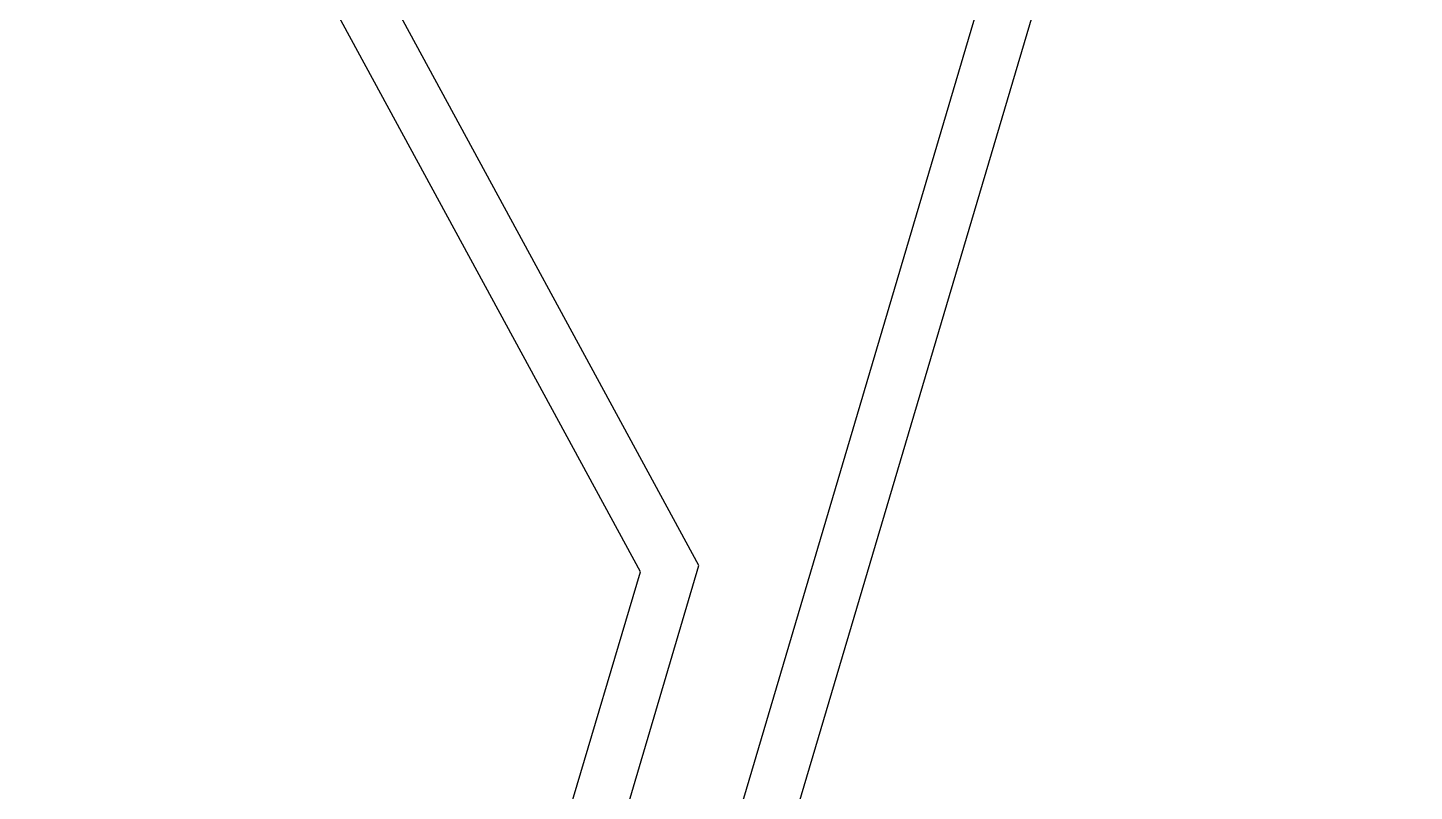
# Model space of a CAD drawing. Header units: millimetres. Extents: x 62878 to 70819, y -67946 to -61850.
# Drawn here: x 67728.97 to 67744.24, y -66432.7 to -66424.28 of the extents above; entities that cross this region are included whole.
import ezdxf

# ---------------------------------------------------------------- set-up
doc = ezdxf.new("R2010")
doc.units = ezdxf.units.MM
doc.layers.add('DOĞRAMA-yeni', color=40, linetype='Continuous')

# ---------------------------------------------------------------- blocks, each defined once
blk = doc.blocks.new('SPANDREL PAN.93')
at = {"layer": 'DOĞRAMA-yeni', "color": 122, "lineweight": -2}
for p, q in [((36515.70602521955, 28075.1306965566), (36489.31846582975, 28164.42913181102)), ((36515.10228298123, 28075.05656620076), (36488.77140058458, 28164.163200208)), ((36514.29828356626, 28084.12917330353), (36521.0544962716, 28096.55308532353)), ((36514.94411644569, 28084.0608642493), (36521.70032915103, 28096.48477626931)), ((36516.15403798808, 28077.84909398139), (36514.29828356626, 28084.12917330353)), ((36516.72944172982, 28078.01912496083), (36514.94411644569, 28084.06086424929))]:
    blk.add_line(p, q, dxfattribs=at)

msp = doc.modelspace()

# ---------------------------------------------------------------- block references
at = {"layer": 'DOĞRAMA-yeni', "xscale": -1, "rotation": 359.9643240394448}
msp.add_blockref('SPANDREL PAN.93', (104233.1693361528, -94537.06773749753), dxfattribs=at)

doc.saveas('drawing.dxf')
